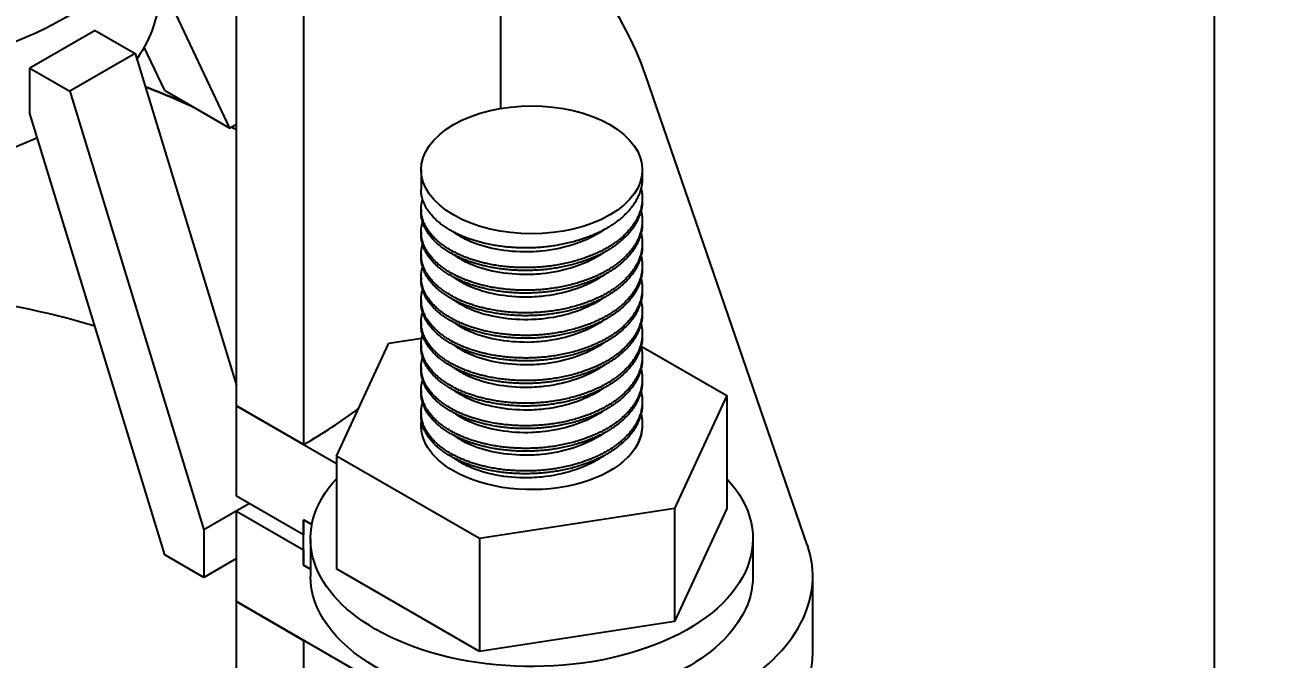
# Model space of a CAD drawing. Header units: millimetres. Extents: x -46397 to 283259, y -8690 to 23983.
# Drawn here: x 185557.6 to 185692.1, y -1446.4 to -1377.6 of the extents above; entities that cross this region are included whole.
import ezdxf
from ezdxf import colors
from ezdxf.entities.mleader import LeaderData, LeaderLine
from ezdxf.math import Vec2, Vec3

# ---------------------------------------------------------------- set-up
doc = ezdxf.new("R2010")
doc.units = ezdxf.units.MM
for name, color, linetype, lineweight in [('4.KICH THUOC', 3, 'Continuous', 9), ('Dtext', 255, 'Continuous', 20), ('Net dam Minh', 94, 'Continuous', 18)]:
    doc.layers.add(name, color=color, linetype=linetype, lineweight=lineweight)
doc.layers.add('PV-402', color=7, linetype='Continuous')
doc.styles.add('Chu va so', font='arial.ttf')
doc.styles.get("Standard").update_dxf_attribs({"font": 'isocp.shx', "width": 0.8})
doc.styles.add('TCVN', font='arial.ttf')

# ---------------------------------------------------------------- blocks, each defined once
blk = doc.blocks.new('tjt')
at = {"layer": 'PV-402', "extrusion": (-2.77556e-16, 0.816497, 0.57735)}
for p, q in [((255808.75, 36317.24, -2.06), (255808.75, 36231.77, -2.06)), ((255780.07, 36199.53, -2.06), (255780.07, 36291.65, -2.06)), ((255787.37, 36287.43, -2.06), (255787.37, 36195.32, -2.06)), ((255779.37, 36229.63, -2.06), (255771.75, 36245.78, -2.06)), ((255764.74, 36240.22, -2.06), (255757.67, 36236.14, -2.06)), ((255764.74, 36240.22, -2.06), (255769.08, 36237.72, -2.06)), ((255772.3, 36233.71, -2.06), (255770.07, 36238.43, -2.06)), ((255769.08, 36237.72, -2.06), (255762.01, 36233.64, -2.06)), ((255769.08, 36237.72, -2.06), (255780.07, 36201.72, -2.06)), ((255757.67, 36231.24, -2.06), (255757.67, 36236.14, -2.06)), ((255757.67, 36236.14, -2.06), (255762.01, 36233.64, -2.06)), ((255842.03, 36184.46, -2.06), (255824.51, 36235.31, -2.06)), ((255762.01, 36233.64, -2.06), (255776.54, 36186.06, -2.06)), ((255772.3, 36233.71, -2.06), (255779.37, 36229.63, -2.06)), ((255772.3, 36183.35, -2.06), (255757.67, 36231.24, -2.06)), ((255780.07, 36230.04, -2.06), (255779.37, 36229.63, -2.06)), ((255800.12, 36225.12, -2.06), (255800.12, 36222.98, -2.06)), ((255824.12, 36225.12, -2.06), (255824.12, 36224.2, -2.06)), ((255824.12, 36222.06, -2.06), (255824.12, 36221.75, -2.06)), ((255800.12, 36220.83, -2.06), (255800.12, 36220.53, -2.06)), ((255824.12, 36219.61, -2.06), (255824.12, 36219.3, -2.06)), ((255800.12, 36218.38, -2.06), (255800.12, 36218.08, -2.06)), ((255824.12, 36217.16, -2.06), (255824.12, 36216.85, -2.06)), ((255800.12, 36215.93, -2.06), (255800.12, 36215.63, -2.06)), ((255824.12, 36214.71, -2.06), (255824.12, 36214.4, -2.06)), ((255800.12, 36213.48, -2.06), (255800.12, 36213.18, -2.06)), ((255824.12, 36212.26, -2.06), (255824.12, 36211.95, -2.06)), ((255800.12, 36211.03, -2.06), (255800.12, 36210.73, -2.06)), ((255824.12, 36209.81, -2.06), (255824.12, 36209.5, -2.06)), ((255800.12, 36208.59, -2.06), (255800.12, 36208.28, -2.06)), ((255790.93, 36194.08, -2.06), (255796.61, 36206.32, -2.06)), ((255796.61, 36206.32, -2.06), (255800.2, 36206.87, -2.06)), ((255800.12, 36206.14, -2.06), (255800.12, 36205.83, -2.06)), ((255824.12, 36207.36, -2.06), (255824.12, 36207.05, -2.06)), ((255824, 36206.01, -2.06), (255833.31, 36200.64, -2.06)), ((255824.12, 36204.91, -2.06), (255824.12, 36204.6, -2.06)), ((255800.12, 36203.69, -2.06), (255800.12, 36203.38, -2.06)), ((255824.12, 36202.46, -2.06), (255824.12, 36202.16, -2.06)), ((255800.12, 36201.24, -2.06), (255800.12, 36200.93, -2.06)), ((255787.37, 36195.32, -2.06), (255780.07, 36199.53, -2.06)), ((255780.07, 36199.53, -2.06), (255790.93, 36193.26, -2.06)), ((255780.07, 36189.73, -2.06), (255780.07, 36199.53, -2.06)), ((255824.12, 36200.01, -2.06), (255824.12, 36199.71, -2.06)), ((255833.31, 36200.64, -2.06), (255827.63, 36188.4, -2.06)), ((255833.31, 36200.64, -2.06), (255833.31, 36188.39, -2.06)), ((255800.12, 36198.79, -2.06), (255800.12, 36198.48, -2.06)), ((255824.12, 36197.56, -2.06), (255824.12, 36197.36, -2.06)), ((255806.44, 36185.12, -2.06), (255790.93, 36194.08, -2.06)), ((255790.93, 36194.08, -2.06), (255790.93, 36181.83, -2.06)), ((255781.49, 36188.92, -2.06), (255776.54, 36186.06, -2.06)), ((255787.37, 36185.52, -2.06), (255780.07, 36189.73, -2.06)), ((255780.07, 36188.1, -2.06), (255787.37, 36183.89, -2.06)), ((255780.07, 36178.3, -2.06), (255780.07, 36188.1, -2.06)), ((255827.63, 36188.4, -2.06), (255806.44, 36185.12, -2.06)), ((255827.63, 36188.4, -2.06), (255827.63, 36176.15, -2.06)), ((255833.31, 36188.39, -2.06), (255827.63, 36176.15, -2.06)), ((255776.54, 36186.06, -2.06), (255776.54, 36180.9, -2.06)), ((255787.37, 36187.15, -2.06), (255788.27, 36186.64, -2.06)), ((255787.37, 36182.25, -2.06), (255787.37, 36187.15, -2.06)), ((255788.27, 36186.64, -2.06), (255787.37, 36187.15, -2.06)), ((255787.37, 36187.15, -2.06), (255787.37, 36185.52, -2.06)), ((255788.12, 36185.11, -2.06), (255788.12, 36181.03, -2.06)), ((255806.44, 36185.12, -2.06), (255806.44, 36172.88, -2.06)), ((255836.12, 36185.11, -2.06), (255836.12, 36181.03, -2.06)), ((255776.54, 36180.9, -2.06), (255772.3, 36183.35, -2.06)), ((255787.37, 36183.89, -2.06), (255787.37, 36182.25, -2.06)), ((255780.07, 36182.95, -2.06), (255776.54, 36180.9, -2.06)), ((255788.12, 36181.82, -2.06), (255787.37, 36182.25, -2.06)), ((255787.37, 36182.25, -2.06), (255788.12, 36181.82, -2.06)), ((255806.44, 36172.88, -2.06), (255790.93, 36181.83, -2.06)), ((255842.62, 36172.86, -2.06), (255842.62, 36181.03, -2.06)), ((255780.07, 36150.51, -2.06), (255780.07, 36178.3, -2.06)), ((255780.07, 36178.3, -2.06), (255787.37, 36174.09, -2.06)), ((255800.12, 36166.73, -2.06), (255780.07, 36178.3, -2.06)), ((255827.63, 36176.15, -2.06), (255806.44, 36172.88, -2.06)), ((255787.37, 36174.09, -2.06), (255787.37, 36141.43, -2.06))]:
    blk.add_line(p, q, dxfattribs=at)
at = {"layer": 'PV-402', "extrusion": (8.39995e-17, -7.77156e-16, -1)}
blk.add_ellipse((255735.75, 36256.15, -2.06), major_axis=(36, 0), ratio=0.57735, start_param=-0.237127, end_param=2.356194, dxfattribs=at)
at = {"layer": 'PV-402'}
for centre, major_axis, start_param, end_param in [((255735.75, 36225.12, -2.06), (90.5, 0), 0.196367, 0.632369), ((255735.75, 36203.89, -2.06), (-62.68, 0), -2.256279, -2.152209), ((255735.75, 36203.89, -2.06), (-62.68, 0), -2.356194, -2.345228), ((255735.75, 36225.12, -2.06), (73, 0), -0.785398, -0.662756), ((255812.12, 36181.03, -2.06), (30.5, 0), -0.785398, 0.196367), ((255812.12, 36172.86, -2.06), (30.5, 0), -0.785398, 0)]:
    blk.add_ellipse(centre, major_axis=major_axis, ratio=0.57735, start_param=start_param, end_param=end_param, dxfattribs=at)
at = {"layer": 'PV-402', "extrusion": (1.68372e-16, -4.996e-16, -1)}
blk.add_ellipse((255735.75, 36244.72, -2.06), major_axis=(36, 0), ratio=0.57735, start_param=0, end_param=0.374001, dxfattribs=at)
at = {"layer": 'PV-402', "extrusion": (1.8932e-16, -4.44089e-16, -1)}
blk.add_ellipse((255735.75, 36203.89, -2.06), major_axis=(62.68, 0), ratio=0.57735, start_param=-0.989384, end_param=-0.885313, dxfattribs=at)
at = {"layer": 'PV-402', "extrusion": (1.75524e-16, -6.10623e-16, -1)}
blk.add_ellipse((255812.12, 36225.12, -2.06), major_axis=(12, 0), ratio=0.57735, start_param=-2.356194, end_param=-0.785398, dxfattribs=at)
at = {"layer": 'PV-402', "extrusion": (1.8932e-16, -6.66134e-16, -1)}
blk.add_ellipse((255735.75, 36203.89, -2.06), major_axis=(62.68, 0), ratio=0.57735, start_param=-0.796365, end_param=-0.785398, dxfattribs=at)
at = {"layer": 'PV-402', "extrusion": (2.86143e-16, -7.21645e-16, -1)}
blk.add_ellipse((255812.12, 36225.12, -2.06), major_axis=(-12, 0), ratio=0.57735, start_param=-0.785398, end_param=0.785398, dxfattribs=at)
at = {"layer": 'PV-402', "extrusion": (2.22045e-16, -8.88178e-16, -1)}
blk.add_ellipse((255812.12, 36225.12, -2.06), major_axis=(12, 0), ratio=0.57735, start_param=-0.785398, end_param=2.356194, dxfattribs=at)
at = {"layer": 'PV-402', "extrusion": (1.05769e-16, -6.66134e-16, -1)}
blk.add_ellipse((255735.75, 36244.72, -2.06), major_axis=(-36, 0), ratio=0.57735, start_param=-2.254081, end_param=-0.887512, dxfattribs=at)
at = {"layer": 'PV-402', "extrusion": (7.18733e-17, -8.88178e-16, -1)}
blk.add_ellipse((255735.75, 36176.1, -2.06), major_axis=(62.68, 0), ratio=0.57735, start_param=-1.378158, end_param=-1.090522, dxfattribs=at)
at = {"layer": 'PV-402', "extrusion": (4.69235e-17, -6.10623e-16, -1)}
blk.add_ellipse((255812.12, 36197.36, -2.06), major_axis=(-12, 0), ratio=0.57735, start_param=-0.785398, end_param=0.083379, dxfattribs=at)
at = {"layer": 'PV-402', "extrusion": (1.25196e-16, -7.21645e-16, -1)}
blk.add_ellipse((255812.12, 36197.36, -2.06), major_axis=(12, 0), ratio=0.57735, start_param=0, end_param=2.356194, dxfattribs=at)
at = {"layer": 'PV-402', "extrusion": (2.13457e-16, -6.66134e-16, -1)}
blk.add_ellipse((255812.12, 36185.11, -2.06), major_axis=(-24, 0), ratio=0.57735, start_param=-0.785398, end_param=0.488603, dxfattribs=at)
at = {"layer": 'PV-402', "extrusion": (1.53755e-16, -2.77556e-16, -1)}
blk.add_ellipse((255812.12, 36185.11, -2.06), major_axis=(24, 0), ratio=0.57735, start_param=-0.488603, end_param=2.356194, dxfattribs=at)
at = {"layer": 'PV-402', "extrusion": (2.00678e-16, -6.66134e-16, -1)}
blk.add_ellipse((255812.12, 36181.03, -2.06), major_axis=(-24, 0), ratio=0.57735, start_param=-0.785398, end_param=0, dxfattribs=at)
at = {"layer": 'PV-402', "extrusion": (3.59577e-16, -4.996e-16, -1)}
blk.add_ellipse((255812.12, 36181.03, -2.06), major_axis=(24, 0), ratio=0.57735, start_param=0, end_param=2.356194, dxfattribs=at)
at = {"layer": 'PV-402'}
for points, weights, knots in [([(255824.12, 36224.2, -2.06), (255824.12, 36221.18, -2.06), (255820.61, 36219, -2.06), (255817.09, 36216.81, -2.06), (255812.12, 36216.66, -2.06), (255807.15, 36216.51, -2.06), (255803.64, 36218.38, -2.06)], [1, 0.923879532511, 1, 0.923879532511, 1, 0.923879532511, 1], [0.015625, 0.015625, 0.015625, 0.02083333, 0.02083333, 0.02604167, 0.02604167, 0.03125, 0.03125, 0.03125]), ([(255823.99, 36223.13, -2.06), (255824.12, 36222.6, -2.06), (255824.12, 36222.06, -2.06), (255824.12, 36219.03, -2.06), (255820.61, 36216.85, -2.06), (255817.09, 36214.67, -2.06), (255812.12, 36214.52, -2.06), (255807.15, 36214.36, -2.06), (255803.64, 36216.24, -2.06)], [0.976586666717, 0.985550451446, 1, 0.923879532511, 1, 0.923879532511, 1, 0.923879532511, 1], [0.01463633, 0.01463633, 0.01463633, 0.015625, 0.015625, 0.02083333, 0.02083333, 0.02604167, 0.02604167, 0.03125, 0.03125, 0.03125]), ([(255803.64, 36216.24, -2.06), (255800.12, 36218.12, -2.06), (255800.12, 36220.83, -2.06), (255800.12, 36221.37, -2.06), (255800.28, 36221.9, -2.06)], [1, 0.923879532511, 1, 0.983871706862, 0.974577891969], [0.03125, 0.03125, 0.03125, 0.036458333, 0.036458333, 0.037561867, 0.037561867, 0.037561867]), ([(255824.12, 36221.75, -2.06), (255824.12, 36218.73, -2.06), (255820.61, 36216.55, -2.06), (255817.09, 36214.36, -2.06), (255812.12, 36214.21, -2.06), (255807.15, 36214.06, -2.06), (255803.64, 36215.93, -2.06)], [1, 0.923879532511, 1, 0.923879532511, 1, 0.923879532511, 1], [0.05729167, 0.05729167, 0.05729167, 0.0625, 0.0625, 0.06770833, 0.06770833, 0.07291667, 0.07291667, 0.07291667]), ([(255823.99, 36220.68, -2.06), (255824.12, 36220.15, -2.06), (255824.12, 36219.61, -2.06), (255824.12, 36216.59, -2.06), (255820.61, 36214.4, -2.06), (255817.09, 36212.22, -2.06), (255812.12, 36212.07, -2.06), (255807.15, 36211.91, -2.06), (255803.64, 36213.79, -2.06)], [0.976586666717, 0.985550451446, 1, 0.923879532511, 1, 0.923879532511, 1, 0.923879532511, 1], [0.056303, 0.056303, 0.056303, 0.05729167, 0.05729167, 0.0625, 0.0625, 0.06770833, 0.06770833, 0.07291667, 0.07291667, 0.07291667]), ([(255803.64, 36213.79, -2.06), (255800.12, 36215.67, -2.06), (255800.12, 36218.38, -2.06), (255800.12, 36218.92, -2.06), (255800.28, 36219.45, -2.06)], [1, 0.923879532511, 1, 0.983871706862, 0.974577891969], [0.072916667, 0.072916667, 0.072916667, 0.078125, 0.078125, 0.079228534, 0.079228534, 0.079228534]), ([(255824.12, 36219.3, -2.06), (255824.12, 36216.28, -2.06), (255820.61, 36214.1, -2.06), (255817.09, 36211.91, -2.06), (255812.12, 36211.76, -2.06), (255807.15, 36211.61, -2.06), (255803.64, 36213.48, -2.06)], [1, 0.923879532511, 1, 0.923879532511, 1, 0.923879532511, 1], [0.09895833, 0.09895833, 0.09895833, 0.10416667, 0.10416667, 0.109375, 0.109375, 0.11458333, 0.11458333, 0.11458333]), ([(255823.99, 36218.23, -2.06), (255824.12, 36217.7, -2.06), (255824.12, 36217.16, -2.06), (255824.12, 36214.14, -2.06), (255820.61, 36211.95, -2.06), (255817.09, 36209.77, -2.06), (255812.12, 36209.62, -2.06), (255807.15, 36209.46, -2.06), (255803.64, 36211.34, -2.06)], [0.976586666717, 0.985550451446, 1, 0.923879532511, 1, 0.923879532511, 1, 0.923879532511, 1], [0.09796966, 0.09796966, 0.09796966, 0.09895833, 0.09895833, 0.10416667, 0.10416667, 0.109375, 0.109375, 0.11458333, 0.11458333, 0.11458333]), ([(255803.64, 36211.34, -2.06), (255800.12, 36213.22, -2.06), (255800.12, 36215.93, -2.06), (255800.12, 36216.47, -2.06), (255800.28, 36217.01, -2.06)], [1, 0.923879532511, 1, 0.983871706862, 0.974577891969], [0.114583333, 0.114583333, 0.114583333, 0.119791667, 0.119791667, 0.120895201, 0.120895201, 0.120895201]), ([(255824.12, 36216.85, -2.06), (255824.12, 36213.83, -2.06), (255820.61, 36211.65, -2.06), (255817.09, 36209.46, -2.06), (255812.12, 36209.31, -2.06), (255807.15, 36209.16, -2.06), (255803.64, 36211.03, -2.06)], [1, 0.923879532511, 1, 0.923879532511, 1, 0.923879532511, 1], [0.140625, 0.140625, 0.140625, 0.14583333, 0.14583333, 0.15104167, 0.15104167, 0.15625, 0.15625, 0.15625]), ([(255823.99, 36215.78, -2.06), (255824.12, 36215.25, -2.06), (255824.12, 36214.71, -2.06), (255824.12, 36211.69, -2.06), (255820.61, 36209.5, -2.06), (255817.09, 36207.32, -2.06), (255812.12, 36207.17, -2.06), (255807.15, 36207.02, -2.06), (255803.64, 36208.89, -2.06)], [0.976586666717, 0.985550451446, 1, 0.923879532511, 1, 0.923879532511, 1, 0.923879532511, 1], [0.13963633, 0.13963633, 0.13963633, 0.140625, 0.140625, 0.14583333, 0.14583333, 0.15104167, 0.15104167, 0.15625, 0.15625, 0.15625]), ([(255803.64, 36208.89, -2.06), (255800.12, 36210.77, -2.06), (255800.12, 36213.48, -2.06), (255800.12, 36214.02, -2.06), (255800.28, 36214.56, -2.06)], [1, 0.923879532511, 1, 0.983871706862, 0.974577891969], [0.15625, 0.15625, 0.15625, 0.161458333, 0.161458333, 0.162561867, 0.162561867, 0.162561867]), ([(255824.12, 36214.4, -2.06), (255824.12, 36211.38, -2.06), (255820.61, 36209.2, -2.06), (255817.09, 36207.02, -2.06), (255812.12, 36206.86, -2.06), (255807.15, 36206.71, -2.06), (255803.64, 36208.59, -2.06)], [1, 0.923879532511, 1, 0.923879532511, 1, 0.923879532511, 1], [0.18229167, 0.18229167, 0.18229167, 0.1875, 0.1875, 0.19270833, 0.19270833, 0.19791667, 0.19791667, 0.19791667]), ([(255823.99, 36213.33, -2.06), (255824.12, 36212.8, -2.06), (255824.12, 36212.26, -2.06), (255824.12, 36209.24, -2.06), (255820.61, 36207.05, -2.06), (255817.09, 36204.87, -2.06), (255812.12, 36204.72, -2.06), (255807.15, 36204.57, -2.06), (255803.64, 36206.44, -2.06)], [0.976586666717, 0.985550451446, 1, 0.923879532511, 1, 0.923879532511, 1, 0.923879532511, 1], [0.181303, 0.181303, 0.181303, 0.18229167, 0.18229167, 0.1875, 0.1875, 0.19270833, 0.19270833, 0.19791667, 0.19791667, 0.19791667]), ([(255803.64, 36206.44, -2.06), (255800.12, 36208.32, -2.06), (255800.12, 36211.03, -2.06), (255800.12, 36211.58, -2.06), (255800.28, 36212.11, -2.06)], [1, 0.923879532511, 1, 0.983871706862, 0.974577891969], [0.197916667, 0.197916667, 0.197916667, 0.203125, 0.203125, 0.204228534, 0.204228534, 0.204228534]), ([(255824.12, 36211.95, -2.06), (255824.12, 36208.93, -2.06), (255820.61, 36206.75, -2.06), (255817.09, 36204.57, -2.06), (255812.12, 36204.41, -2.06), (255807.15, 36204.26, -2.06), (255803.64, 36206.14, -2.06)], [1, 0.923879532511, 1, 0.923879532511, 1, 0.923879532511, 1], [0.22395833, 0.22395833, 0.22395833, 0.22916667, 0.22916667, 0.234375, 0.234375, 0.23958333, 0.23958333, 0.23958333]), ([(255823.99, 36210.88, -2.06), (255824.12, 36210.35, -2.06), (255824.12, 36209.81, -2.06), (255824.12, 36206.79, -2.06), (255820.61, 36204.6, -2.06), (255817.09, 36202.42, -2.06), (255812.12, 36202.27, -2.06), (255807.15, 36202.12, -2.06), (255803.64, 36203.99, -2.06)], [0.976586666717, 0.985550451446, 1, 0.923879532511, 1, 0.923879532511, 1, 0.923879532511, 1], [0.22296966, 0.22296966, 0.22296966, 0.22395833, 0.22395833, 0.22916667, 0.22916667, 0.234375, 0.234375, 0.23958333, 0.23958333, 0.23958333]), ([(255803.64, 36203.99, -2.06), (255800.12, 36205.87, -2.06), (255800.12, 36208.59, -2.06), (255800.12, 36209.13, -2.06), (255800.28, 36209.66, -2.06)], [1, 0.923879532511, 1, 0.983871706862, 0.974577891969], [0.239583333, 0.239583333, 0.239583333, 0.244791667, 0.244791667, 0.245895201, 0.245895201, 0.245895201]), ([(255824.12, 36209.5, -2.06), (255824.12, 36206.48, -2.06), (255820.61, 36204.3, -2.06), (255817.09, 36202.12, -2.06), (255812.12, 36201.96, -2.06), (255807.15, 36201.81, -2.06), (255803.64, 36203.69, -2.06)], [1, 0.923879532511, 1, 0.923879532511, 1, 0.923879532511, 1], [0.265625, 0.265625, 0.265625, 0.27083333, 0.27083333, 0.27604167, 0.27604167, 0.28125, 0.28125, 0.28125]), ([(255823.99, 36208.43, -2.06), (255824.12, 36207.9, -2.06), (255824.12, 36207.36, -2.06), (255824.12, 36204.34, -2.06), (255820.61, 36202.16, -2.06), (255817.09, 36199.97, -2.06), (255812.12, 36199.82, -2.06), (255807.15, 36199.67, -2.06), (255803.64, 36201.54, -2.06)], [0.976586666717, 0.985550451446, 1, 0.923879532511, 1, 0.923879532511, 1, 0.923879532511, 1], [0.26463633, 0.26463633, 0.26463633, 0.265625, 0.265625, 0.27083333, 0.27083333, 0.27604167, 0.27604167, 0.28125, 0.28125, 0.28125]), ([(255803.64, 36201.54, -2.06), (255800.12, 36203.42, -2.06), (255800.12, 36206.14, -2.06), (255800.12, 36206.68, -2.06), (255800.28, 36207.21, -2.06)], [1, 0.923879532511, 1, 0.983871706862, 0.974577891969], [0.28125, 0.28125, 0.28125, 0.286458333, 0.286458333, 0.287561867, 0.287561867, 0.287561867]), ([(255824.12, 36207.05, -2.06), (255824.12, 36204.03, -2.06), (255820.61, 36201.85, -2.06), (255817.09, 36199.67, -2.06), (255812.12, 36199.51, -2.06), (255807.15, 36199.36, -2.06), (255803.64, 36201.24, -2.06)], [1, 0.923879532511, 1, 0.923879532511, 1, 0.923879532511, 1], [0.30729167, 0.30729167, 0.30729167, 0.3125, 0.3125, 0.31770833, 0.31770833, 0.32291667, 0.32291667, 0.32291667]), ([(255803.64, 36199.09, -2.06), (255800.12, 36200.97, -2.06), (255800.12, 36203.69, -2.06), (255800.12, 36204.23, -2.06), (255800.28, 36204.76, -2.06)], [1, 0.923879532511, 1, 0.983871706862, 0.974577891969], [0.322916667, 0.322916667, 0.322916667, 0.328125, 0.328125, 0.329228534, 0.329228534, 0.329228534]), ([(255823.99, 36205.98, -2.06), (255824.12, 36205.45, -2.06), (255824.12, 36204.91, -2.06), (255824.12, 36201.89, -2.06), (255820.61, 36199.71, -2.06), (255817.09, 36197.52, -2.06), (255812.12, 36197.37, -2.06), (255807.15, 36197.22, -2.06), (255803.64, 36199.09, -2.06)], [0.976586666717, 0.985550451446, 1, 0.923879532511, 1, 0.923879532511, 1, 0.923879532511, 1], [0.306303, 0.306303, 0.306303, 0.30729167, 0.30729167, 0.3125, 0.3125, 0.31770833, 0.31770833, 0.32291667, 0.32291667, 0.32291667]), ([(255824.12, 36204.6, -2.06), (255824.12, 36201.58, -2.06), (255820.61, 36199.4, -2.06), (255817.09, 36197.22, -2.06), (255812.12, 36197.06, -2.06), (255807.15, 36196.91, -2.06), (255803.64, 36198.79, -2.06)], [1, 0.923879532511, 1, 0.923879532511, 1, 0.923879532511, 1], [0.34895833, 0.34895833, 0.34895833, 0.35416667, 0.35416667, 0.359375, 0.359375, 0.36458333, 0.36458333, 0.36458333]), ([(255823.99, 36203.53, -2.06), (255824.12, 36203, -2.06), (255824.12, 36202.46, -2.06), (255824.12, 36199.44, -2.06), (255820.61, 36197.26, -2.06), (255817.09, 36195.07, -2.06), (255812.12, 36194.92, -2.06), (255807.15, 36194.77, -2.06), (255803.64, 36196.64, -2.06)], [0.976586666717, 0.985550451446, 1, 0.923879532511, 1, 0.923879532511, 1, 0.923879532511, 1], [0.34796966, 0.34796966, 0.34796966, 0.34895833, 0.34895833, 0.35416667, 0.35416667, 0.359375, 0.359375, 0.36458333, 0.36458333, 0.36458333]), ([(255803.64, 36196.64, -2.06), (255800.12, 36198.52, -2.06), (255800.12, 36201.24, -2.06), (255800.12, 36201.78, -2.06), (255800.28, 36202.31, -2.06)], [1, 0.923879532511, 1, 0.983871706862, 0.974577891969], [0.364583333, 0.364583333, 0.364583333, 0.369791667, 0.369791667, 0.370895201, 0.370895201, 0.370895201]), ([(255824.12, 36202.16, -2.06), (255824.12, 36199.13, -2.06), (255820.61, 36196.95, -2.06), (255817.09, 36194.77, -2.06), (255812.12, 36194.61, -2.06), (255807.15, 36194.46, -2.06), (255803.64, 36196.34, -2.06)], [1, 0.923879532511, 1, 0.923879532511, 1, 0.923879532511, 1], [0.390625, 0.390625, 0.390625, 0.39583333, 0.39583333, 0.40104167, 0.40104167, 0.40625, 0.40625, 0.40625]), ([(255823.99, 36201.08, -2.06), (255824.12, 36200.55, -2.06), (255824.12, 36200.01, -2.06), (255824.12, 36196.99, -2.06), (255820.61, 36194.81, -2.06), (255817.09, 36192.62, -2.06), (255812.12, 36192.47, -2.06), (255807.15, 36192.32, -2.06), (255803.64, 36194.19, -2.06)], [0.976586666717, 0.985550451446, 1, 0.923879532511, 1, 0.923879532511, 1, 0.923879532511, 1], [0.38963633, 0.38963633, 0.38963633, 0.390625, 0.390625, 0.39583333, 0.39583333, 0.40104167, 0.40104167, 0.40625, 0.40625, 0.40625]), ([(255803.64, 36194.19, -2.06), (255800.12, 36196.07, -2.06), (255800.12, 36198.79, -2.06), (255800.12, 36199.33, -2.06), (255800.28, 36199.86, -2.06)], [1, 0.923879532511, 1, 0.983871706862, 0.974577891969], [0.40625, 0.40625, 0.40625, 0.411458333, 0.411458333, 0.412561867, 0.412561867, 0.412561867]), ([(255824.12, 36199.71, -2.06), (255824.12, 36196.68, -2.06), (255820.61, 36194.5, -2.06), (255817.09, 36192.32, -2.06), (255812.12, 36192.17, -2.06), (255807.15, 36192.01, -2.06), (255803.64, 36193.89, -2.06)], [1, 0.923879532511, 1, 0.923879532511, 1, 0.923879532511, 1], [0.43229167, 0.43229167, 0.43229167, 0.4375, 0.4375, 0.44270833, 0.44270833, 0.44791667, 0.44791667, 0.44791667]), ([(255823.99, 36198.63, -2.06), (255824.12, 36198.1, -2.06), (255824.12, 36197.56, -2.06), (255824.12, 36195.62, -2.06), (255822.53, 36193.91, -2.06)], [0.976586666717, 0.985550451446, 1, 0.949685827527, 0.965885065577], [0.431302996, 0.431302996, 0.431302996, 0.432291667, 0.432291667, 0.435734275, 0.435734275, 0.435734275])]:
    blk.add_rational_spline(points, weights, degree=2, knots=knots, dxfattribs=at)
for points, weights in [([(255803.64, 36218.38, -2.06), (255800.12, 36220.26, -2.06), (255800.12, 36222.98, -2.06)], [1, 0.923879532511, 1]), ([(255803.64, 36215.93, -2.06), (255800.12, 36217.81, -2.06), (255800.12, 36220.53, -2.06)], [1, 0.923879532511, 1]), ([(255803.64, 36213.48, -2.06), (255800.12, 36215.36, -2.06), (255800.12, 36218.08, -2.06)], [1, 0.923879532511, 1]), ([(255803.64, 36211.03, -2.06), (255800.12, 36212.91, -2.06), (255800.12, 36215.63, -2.06)], [1, 0.923879532511, 1]), ([(255803.64, 36208.59, -2.06), (255800.12, 36210.46, -2.06), (255800.12, 36213.18, -2.06)], [1, 0.923879532511, 1]), ([(255803.64, 36206.14, -2.06), (255800.12, 36208.01, -2.06), (255800.12, 36210.73, -2.06)], [1, 0.923879532511, 1]), ([(255803.64, 36203.69, -2.06), (255800.12, 36205.56, -2.06), (255800.12, 36208.28, -2.06)], [1, 0.923879532511, 1]), ([(255803.64, 36201.24, -2.06), (255800.12, 36203.11, -2.06), (255800.12, 36205.83, -2.06)], [1, 0.923879532511, 1]), ([(255803.64, 36198.79, -2.06), (255800.12, 36200.66, -2.06), (255800.12, 36203.38, -2.06)], [1, 0.923879532511, 1]), ([(255803.64, 36196.34, -2.06), (255800.12, 36198.21, -2.06), (255800.12, 36200.93, -2.06)], [1, 0.923879532511, 1]), ([(255803.64, 36193.89, -2.06), (255800.12, 36195.76, -2.06), (255800.12, 36198.48, -2.06)], [1, 0.923879532511, 1]), ([(255800.15, 36196.83, -2.06), (255800.2, 36197.12, -2.06), (255800.28, 36197.41, -2.06)], [0.986503584543, 0.979559091541, 0.974577891969])]:
    blk.add_rational_spline(points, weights, degree=2, dxfattribs=at)
for points, knots in [([(255819.98, 36218.63, -2.06), (255819.81, 36218.51, -2.06), (255819.64, 36218.39, -2.06), (255819.46, 36218.28, -2.06), (255817.84, 36217.26, -2.06), (255815.51, 36216.52, -2.06), (255813.19, 36216.29, -2.06), (255812.83, 36216.26, -2.06), (255812.47, 36216.23, -2.06), (255812.12, 36216.22, -2.06), (255809.83, 36216.14, -2.06), (255807.39, 36216.53, -2.06), (255805.58, 36217.29, -2.06), (255805.3, 36217.41, -2.06), (255805.03, 36217.54, -2.06), (255804.78, 36217.67, -2.06), (255804.38, 36217.88, -2.06), (255804.01, 36218.11, -2.06), (255803.67, 36218.36, -2.06)], [0.02091855, 0.02091855, 0.02091855, 0.02091855, 0.02142879, 0.02142879, 0.02142879, 0.02606998, 0.02606998, 0.02606998, 0.02678599, 0.02678599, 0.02678599, 0.03142718, 0.03142718, 0.03142718, 0.03214319, 0.03214319, 0.03214319, 0.033291, 0.033291, 0.033291, 0.033291]), ([(255819.98, 36216.18, -2.06), (255819.81, 36216.06, -2.06), (255819.64, 36215.94, -2.06), (255819.46, 36215.83, -2.06), (255817.84, 36214.81, -2.06), (255815.51, 36214.07, -2.06), (255813.19, 36213.84, -2.06), (255812.83, 36213.81, -2.06), (255812.47, 36213.78, -2.06), (255812.12, 36213.77, -2.06), (255809.83, 36213.69, -2.06), (255807.39, 36214.08, -2.06), (255805.58, 36214.84, -2.06), (255805.3, 36214.96, -2.06), (255805.03, 36215.09, -2.06), (255804.78, 36215.22, -2.06), (255804.38, 36215.43, -2.06), (255804.01, 36215.67, -2.06), (255803.67, 36215.92, -2.06)], [0.06377613, 0.06377613, 0.06377613, 0.06377613, 0.06428637, 0.06428637, 0.06428637, 0.06892756, 0.06892756, 0.06892756, 0.06964357, 0.06964357, 0.06964357, 0.07428476, 0.07428476, 0.07428476, 0.07500077, 0.07500077, 0.07500077, 0.07614858, 0.07614858, 0.07614858, 0.07614858]), ([(255819.98, 36213.73, -2.06), (255819.81, 36213.61, -2.06), (255819.64, 36213.49, -2.06), (255819.46, 36213.38, -2.06), (255817.84, 36212.36, -2.06), (255815.51, 36211.62, -2.06), (255813.19, 36211.39, -2.06), (255812.83, 36211.36, -2.06), (255812.47, 36211.33, -2.06), (255812.12, 36211.32, -2.06), (255809.83, 36211.24, -2.06), (255807.39, 36211.63, -2.06), (255805.58, 36212.39, -2.06), (255805.3, 36212.51, -2.06), (255805.03, 36212.64, -2.06), (255804.78, 36212.77, -2.06), (255804.38, 36212.98, -2.06), (255804.01, 36213.22, -2.06), (255803.67, 36213.47, -2.06)], [0.10663371, 0.10663371, 0.10663371, 0.10663371, 0.10714396, 0.10714396, 0.10714396, 0.11178514, 0.11178514, 0.11178514, 0.11250116, 0.11250116, 0.11250116, 0.11714234, 0.11714234, 0.11714234, 0.11785835, 0.11785835, 0.11785835, 0.11900617, 0.11900617, 0.11900617, 0.11900617]), ([(255819.98, 36211.28, -2.06), (255819.81, 36211.16, -2.06), (255819.64, 36211.04, -2.06), (255819.46, 36210.93, -2.06), (255817.84, 36209.91, -2.06), (255815.51, 36209.17, -2.06), (255813.19, 36208.94, -2.06), (255812.83, 36208.91, -2.06), (255812.47, 36208.88, -2.06), (255812.12, 36208.87, -2.06), (255809.83, 36208.79, -2.06), (255807.39, 36209.18, -2.06), (255805.58, 36209.94, -2.06), (255805.3, 36210.06, -2.06), (255805.03, 36210.19, -2.06), (255804.78, 36210.32, -2.06), (255804.38, 36210.53, -2.06), (255804.01, 36210.77, -2.06), (255803.67, 36211.02, -2.06)], [0.1494913, 0.1494913, 0.1494913, 0.1494913, 0.15000154, 0.15000154, 0.15000154, 0.15464273, 0.15464273, 0.15464273, 0.15535874, 0.15535874, 0.15535874, 0.15999992, 0.15999992, 0.15999992, 0.16071594, 0.16071594, 0.16071594, 0.16186375, 0.16186375, 0.16186375, 0.16186375]), ([(255819.98, 36208.83, -2.06), (255819.81, 36208.71, -2.06), (255819.64, 36208.59, -2.06), (255819.46, 36208.48, -2.06), (255817.84, 36207.46, -2.06), (255815.51, 36206.72, -2.06), (255813.19, 36206.49, -2.06), (255812.83, 36206.46, -2.06), (255812.47, 36206.43, -2.06), (255812.12, 36206.42, -2.06), (255809.83, 36206.34, -2.06), (255807.39, 36206.73, -2.06), (255805.58, 36207.5, -2.06), (255805.3, 36207.61, -2.06), (255805.03, 36207.74, -2.06), (255804.78, 36207.87, -2.06), (255804.38, 36208.08, -2.06), (255804.01, 36208.32, -2.06), (255803.67, 36208.57, -2.06)], [0.19234888, 0.19234888, 0.19234888, 0.19234888, 0.19285912, 0.19285912, 0.19285912, 0.19750031, 0.19750031, 0.19750031, 0.19821632, 0.19821632, 0.19821632, 0.20285751, 0.20285751, 0.20285751, 0.20357352, 0.20357352, 0.20357352, 0.20472133, 0.20472133, 0.20472133, 0.20472133]), ([(255819.98, 36206.38, -2.06), (255819.81, 36206.26, -2.06), (255819.64, 36206.15, -2.06), (255819.46, 36206.03, -2.06), (255817.84, 36205.02, -2.06), (255815.51, 36204.27, -2.06), (255813.19, 36204.04, -2.06), (255812.83, 36204.01, -2.06), (255812.47, 36203.98, -2.06), (255812.12, 36203.97, -2.06), (255809.83, 36203.89, -2.06), (255807.39, 36204.28, -2.06), (255805.58, 36205.05, -2.06), (255805.3, 36205.16, -2.06), (255805.03, 36205.29, -2.06), (255804.78, 36205.42, -2.06), (255804.38, 36205.63, -2.06), (255804.01, 36205.87, -2.06), (255803.67, 36206.12, -2.06)], [0.23520646, 0.23520646, 0.23520646, 0.23520646, 0.23571671, 0.23571671, 0.23571671, 0.24035789, 0.24035789, 0.24035789, 0.2410739, 0.2410739, 0.2410739, 0.24571509, 0.24571509, 0.24571509, 0.2464311, 0.2464311, 0.2464311, 0.24757891, 0.24757891, 0.24757891, 0.24757891]), ([(255819.98, 36203.93, -2.06), (255819.81, 36203.81, -2.06), (255819.64, 36203.7, -2.06), (255819.46, 36203.58, -2.06), (255817.84, 36202.57, -2.06), (255815.51, 36201.82, -2.06), (255813.19, 36201.59, -2.06), (255812.83, 36201.56, -2.06), (255812.47, 36201.54, -2.06), (255812.12, 36201.52, -2.06), (255809.83, 36201.44, -2.06), (255807.39, 36201.83, -2.06), (255805.58, 36202.6, -2.06), (255805.3, 36202.71, -2.06), (255805.03, 36202.84, -2.06), (255804.78, 36202.97, -2.06), (255804.38, 36203.18, -2.06), (255804.01, 36203.42, -2.06), (255803.67, 36203.67, -2.06)], [0.27806404, 0.27806404, 0.27806404, 0.27806404, 0.27857429, 0.27857429, 0.27857429, 0.28321548, 0.28321548, 0.28321548, 0.28393149, 0.28393149, 0.28393149, 0.28857267, 0.28857267, 0.28857267, 0.28928868, 0.28928868, 0.28928868, 0.2904365, 0.2904365, 0.2904365, 0.2904365]), ([(255819.98, 36201.48, -2.06), (255819.81, 36201.36, -2.06), (255819.64, 36201.25, -2.06), (255819.46, 36201.13, -2.06), (255817.84, 36200.12, -2.06), (255815.51, 36199.37, -2.06), (255813.19, 36199.14, -2.06), (255812.83, 36199.11, -2.06), (255812.47, 36199.09, -2.06), (255812.12, 36199.07, -2.06), (255809.83, 36198.99, -2.06), (255807.39, 36199.38, -2.06), (255805.58, 36200.15, -2.06), (255805.3, 36200.26, -2.06), (255805.03, 36200.39, -2.06), (255804.78, 36200.52, -2.06), (255804.38, 36200.73, -2.06), (255804.01, 36200.97, -2.06), (255803.67, 36201.22, -2.06)], [0.32092163, 0.32092163, 0.32092163, 0.32092163, 0.32143187, 0.32143187, 0.32143187, 0.32607306, 0.32607306, 0.32607306, 0.32678907, 0.32678907, 0.32678907, 0.33143026, 0.33143026, 0.33143026, 0.33214627, 0.33214627, 0.33214627, 0.33329408, 0.33329408, 0.33329408, 0.33329408]), ([(255819.98, 36199.03, -2.06), (255819.81, 36198.91, -2.06), (255819.64, 36198.8, -2.06), (255819.46, 36198.68, -2.06), (255817.84, 36197.67, -2.06), (255815.51, 36196.92, -2.06), (255813.19, 36196.69, -2.06), (255812.83, 36196.66, -2.06), (255812.47, 36196.64, -2.06), (255812.12, 36196.62, -2.06), (255809.83, 36196.54, -2.06), (255807.39, 36196.93, -2.06), (255805.58, 36197.7, -2.06), (255805.3, 36197.82, -2.06), (255805.03, 36197.94, -2.06), (255804.78, 36198.07, -2.06), (255804.38, 36198.28, -2.06), (255804.01, 36198.52, -2.06), (255803.67, 36198.77, -2.06)], [0.36377921, 0.36377921, 0.36377921, 0.36377921, 0.36428945, 0.36428945, 0.36428945, 0.36893064, 0.36893064, 0.36893064, 0.36964665, 0.36964665, 0.36964665, 0.37428784, 0.37428784, 0.37428784, 0.37500385, 0.37500385, 0.37500385, 0.37615166, 0.37615166, 0.37615166, 0.37615166]), ([(255819.98, 36196.58, -2.06), (255819.81, 36196.46, -2.06), (255819.64, 36196.35, -2.06), (255819.46, 36196.24, -2.06), (255817.84, 36195.22, -2.06), (255815.51, 36194.47, -2.06), (255813.19, 36194.25, -2.06), (255812.83, 36194.21, -2.06), (255812.47, 36194.19, -2.06), (255812.12, 36194.17, -2.06), (255809.83, 36194.09, -2.06), (255807.39, 36194.48, -2.06), (255805.58, 36195.25, -2.06), (255805.3, 36195.37, -2.06), (255805.03, 36195.49, -2.06), (255804.78, 36195.62, -2.06), (255804.38, 36195.83, -2.06), (255804.01, 36196.07, -2.06), (255803.67, 36196.32, -2.06)], [0.40663679, 0.40663679, 0.40663679, 0.40663679, 0.40714704, 0.40714704, 0.40714704, 0.41178822, 0.41178822, 0.41178822, 0.41250424, 0.41250424, 0.41250424, 0.41714542, 0.41714542, 0.41714542, 0.41786143, 0.41786143, 0.41786143, 0.41900925, 0.41900925, 0.41900925, 0.41900925]), ([(255819.98, 36194.14, -2.06), (255819.81, 36194.01, -2.06), (255819.64, 36193.9, -2.06), (255819.46, 36193.79, -2.06), (255817.84, 36192.77, -2.06), (255815.51, 36192.02, -2.06), (255813.19, 36191.8, -2.06), (255812.83, 36191.76, -2.06), (255812.47, 36191.74, -2.06), (255812.12, 36191.72, -2.06), (255809.83, 36191.64, -2.06), (255807.39, 36192.03, -2.06), (255805.58, 36192.8, -2.06), (255805.3, 36192.92, -2.06), (255805.03, 36193.04, -2.06), (255804.78, 36193.17, -2.06), (255804.38, 36193.38, -2.06), (255804.01, 36193.62, -2.06), (255803.67, 36193.87, -2.06)], [0.44949438, 0.44949438, 0.44949438, 0.44949438, 0.45000462, 0.45000462, 0.45000462, 0.45464581, 0.45464581, 0.45464581, 0.45536182, 0.45536182, 0.45536182, 0.460003, 0.460003, 0.460003, 0.46071902, 0.46071902, 0.46071902, 0.46186683, 0.46186683, 0.46186683, 0.46186683])]:
    blk.add_open_spline(points, degree=3, knots=knots, dxfattribs=at)
blk = doc.blocks.new('*U1827')
at = {"lineweight": 25}
blk.add_lwpolyline([(0, 0), (775.17, 0), (775.17, 671.58), (0, 671.58)], close=True, dxfattribs=at)
at = {"layer": 'Dtext', "ltscale": 0.1}
for tag, p, height, style in [('REV_3', (781.77, 252.24), 4.47, 'TCVN'), ('FOR_APPROVAL3', (826.43, 251.93, -0.04), 5.36, 'TCVN'), ('REV_2', (781.77, 235.57), 4.47, 'TCVN'), ('FOR_APPROVAL2', (826.43, 235.26, -0.04), 5.36, 'TCVN'), ('FOR_APPROVAL1', (826.43, 218.59, -0.04), 5.36, 'TCVN'), ('REV_1', (781.77, 218.9), 4.47, 'TCVN'), ('NGUOI_VE', (874.01, 202, -0.04), 5.36, 'TCVN'), ('NGUOI_KIEM_2', (921.36, 202, -0.04), 5.36, 'TCVN'), ('NGUOI_DUYET', (978.56, 202, -0.04), 5.36, 'TCVN'), ('REV_0', (781.77, 202.23), 4.47, 'TCVN'), ('1.1_A4', (981.42, 10.17, -0.04), 5.36, 'Chu va so'), ('A4_A4', (999.25, 10.17, -0.04), 5.36, 'Chu va so'), ('REV.', (1013.94, 10.17, -0.04), 5.36, 'Chu va so')]:
    blk.add_attdef(tag, p, '', height=height, dxfattribs=dict(at, style=style))
for tag, p, height, style, width in [('NGAY_REV03', (793.09, 251.93, -0.04), 4.64, 'TCVN', 0.95), ('NGAY_REV02', (793.09, 235.26, -0.04), 4.64, 'TCVN', 0.95), ('NGAY_REV01', (793.09, 218.59, -0.04), 4.64, 'TCVN', 0.95), ('NGAY_REV0', (793.09, 201.92, -0.04), 4.64, 'TCVN', 0.95), ('DWD.NO', (792.68, 4.35, -0.04), 7.14, 'Chu va so', 0.85)]:
    blk.add_attdef(tag, p, '', height=height, dxfattribs=dict(at, style=style, width=width))
at = {"layer": 'Dtext', "lineweight": 25, "ltscale": 0.1, "style": 'Chu va so'}
for tag, p, height in [('PROJECT_CODE', (844.31, 83.95), 10.72), ('TITLE1', (797.9, 64.02, -0.04), 7.14), ('TITLE2', (797.9, 47.22, -0.04), 7.14), ('TITLE3', (797.9, 30.55, -0.04), 7.14)]:
    blk.add_attdef(tag, p, '', height=height, dxfattribs=at)

msp = doc.modelspace()

# ---------------------------------------------------------------- block references
at = {"layer": 'Net dam Minh'}
msp.add_blockref('tjt', (-70199.54, -37618.45, -0.18), dxfattribs=at)

# ---------------------------------------------------------------- leaders
at = {"layer": '4.KICH THUOC', "color": 1, "ltscale": 5}
ml = msp.add_multileader_mtext('Standard', dxfattribs=at)
ml.set_content('PP5', color=1)
ml.set_leader_properties(color=3, lineweight=9)
ml.build(insert=Vec2(0, 0))
ml.multileader.update_dxf_attribs({"has_dogleg": 0, "text_left_attachment_type": 5, "text_right_attachment_type": 6, "dogleg_length": 0.125, "arrow_head_size": 3, "scale": 300})
ctx = ml.context
ctx.base_point, ctx.scale, ctx.char_height, ctx.arrow_head_size, ctx.landing_gap_size, ctx.plane_origin = Vec3(185434.36, -1411.31, -1.17), 300, 5.4, 3, 2.86, Vec3(185552.84, -1433.8, -1.17)
ctx.left_attachment, ctx.right_attachment = 5, 6
notes = []
notes.append((ctx, [(0, (1, 1, 0), (185453.66, -1411.31, -1.17), (-1, 0), 4.76, [(0, [(185481.25, -1372.77, -1.17)], 0, [])])]))
ctx.mtext.insert, ctx.mtext.width, ctx.mtext.flow_direction = Vec3(185437.21, -1404.83, -1.17), 14.3355, 5
ml = msp.add_multileader_mtext('Standard', dxfattribs=at)
ml.set_content('{\\Fisocp|c0;PP5}', color=1)
ml.set_leader_properties(color=3, lineweight=9)
ml.build(insert=Vec2(0, 0))
ml.multileader.update_dxf_attribs({"has_dogleg": 0, "text_left_attachment_type": 5, "text_right_attachment_type": 6, "dogleg_length": 0.125, "arrow_head_size": 3, "scale": 300})
ctx = ml.context
ctx.base_point, ctx.scale, ctx.char_height, ctx.arrow_head_size, ctx.landing_gap_size, ctx.plane_origin = Vec3(185201.43, -1398.14, -3.26), 300, 5.4, 3, 2.86, Vec3(185323.51, -1420.63, -3.26)
ctx.left_attachment, ctx.right_attachment = 5, 6
notes.append((ctx, [(1, (1, 1, 0), (185196.66, -1398.14, -3.26), (1, 0), 4.76, [(0, [(185168.45, -1377.65, -3.26)], 0, [])])]))
ctx.mtext.insert, ctx.mtext.width, ctx.mtext.flow_direction = Vec3(185204.29, -1391.66, -3.26), 14.3355, 5
for ctx, leaders in notes:
    for number, flags, end, landing, length, lines in leaders:
        leader = LeaderData()
        leader.index, (leader.has_last_leader_line, leader.has_dogleg_vector, leader.attachment_direction) = number, flags
        leader.last_leader_point, leader.dogleg_vector, leader.dogleg_length = Vec3(end), Vec3(landing), length
        for number, points, colour, breaks in lines:
            line = LeaderLine()
            line.index, line.vertices, line.color, line.breaks = number, Vec3.list(points), colors.encode_raw_color(colour), breaks
            leader.lines.append(line)
        ctx.leaders.append(leader)

# ---------------------------------------------------------------- next in the draw order: block references
at = {"xscale": 0.9084576280678549, "yscale": 0.9084576280678549, "zscale": 0.9084576280678549}
msp.add_blockref('*U1827', (184982.48, -1813.55, -0.15), dxfattribs=at)

doc.saveas('drawing.dxf')
